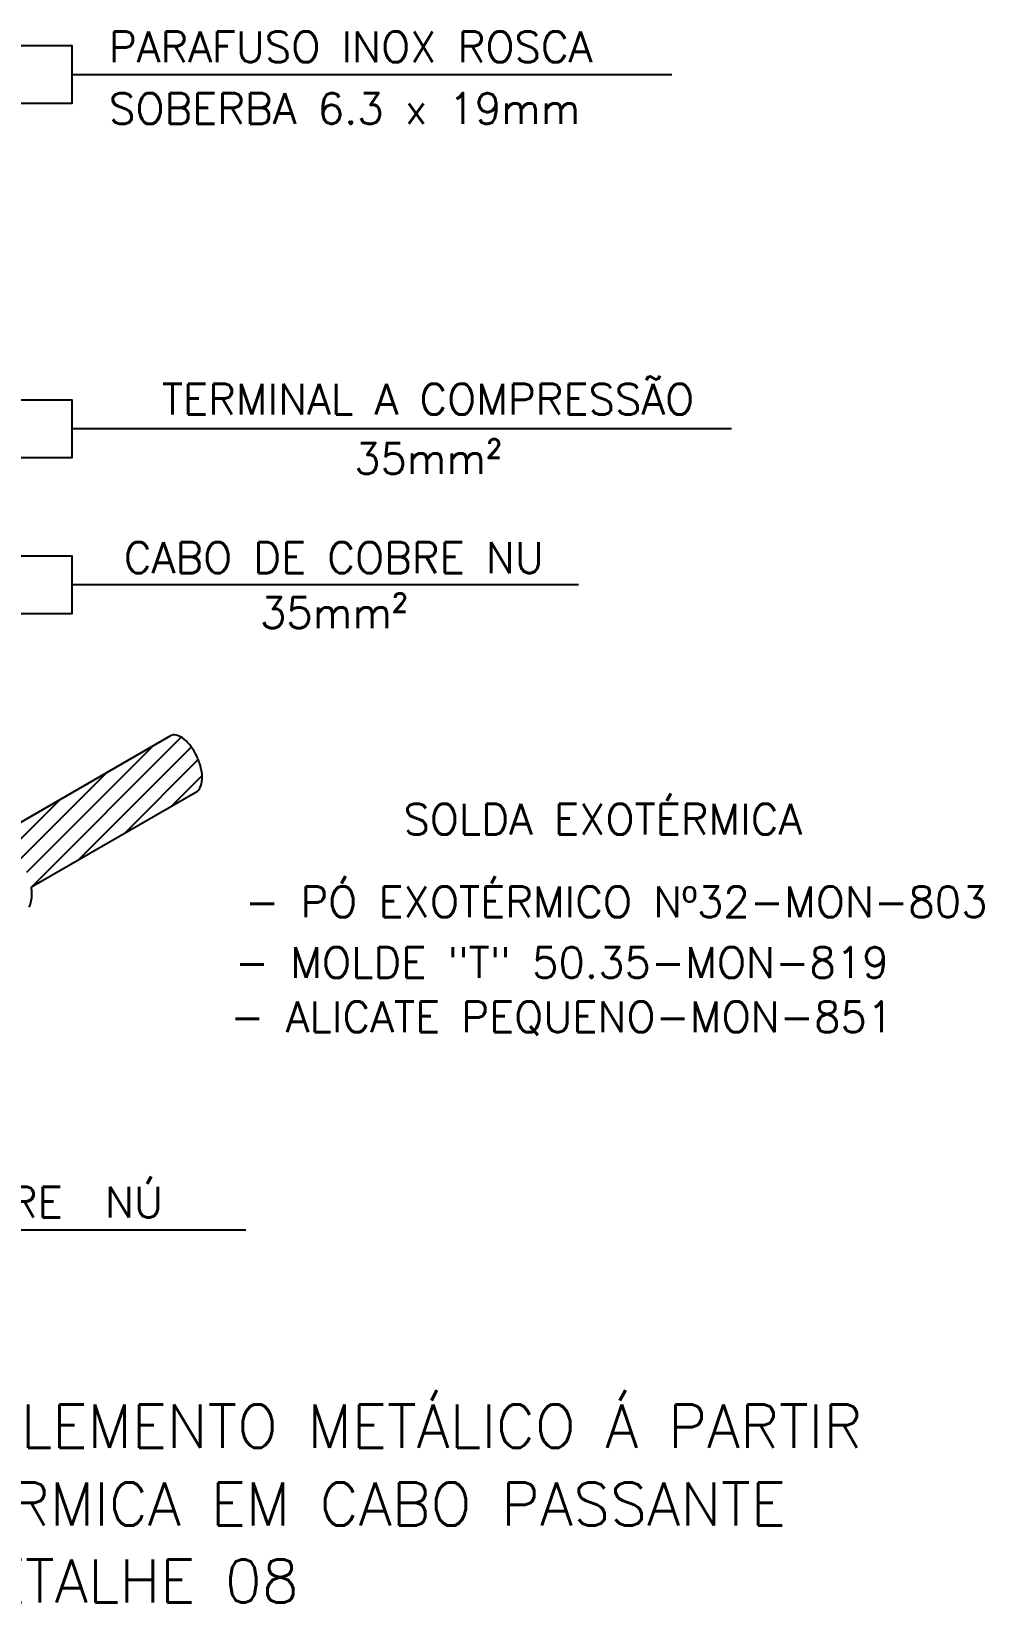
# Model space of a CAD drawing. Extents: x -1836 to 8857, y -4220 to 3051.
# Drawn here: x 8471 to 8857, y -1065 to -428 of the extents above; entities that cross this region are included whole.
import ezdxf
from ezdxf.enums import TextEntityAlignment as Align

# ---------------------------------------------------------------- set-up
doc = ezdxf.new("R2010")
doc.units = 0
doc.header["$MEASUREMENT"] = 0
doc.layers.get('0').update_dxf_attribs({"linetype": 'CONTINUOUS'})
for name, color, linetype in [('15', 1, 'CONTINUOUS'), ('25', 2, 'CONTINUOUS'), ('50', 5, 'CONTINUOUS')]:
    doc.layers.add(name, color=color, linetype=linetype)
doc.styles.add('25CL', font='ROMANS.shx', dxfattribs={"height": 2.5})
doc.styles.add('35CL', font='ROMANS.shx', dxfattribs={"height": 3.5})

# ---------------------------------------------------------------- blocks, each defined once
blk = doc.blocks.new('*X68')
at = {"color": 0}
for p, q in [((11981.51, -2706.86), (12061.23, -2627.15)), ((11984.94, -2715.81), (12078.82, -2621.93)), ((12014.22, -2698.91), (12085.13, -2627.99)), ((12043.5, -2682), (12089.5, -2636)), ((11976.81, -2699.19), (12031.95, -2644.05)), ((12072.77, -2665.1), (12091.91, -2645.96)), ((11970.76, -2692.87), (12002.67, -2660.96)), ((11963.18, -2688.07), (11973.39, -2677.86))]:
    blk.add_line(p, q, dxfattribs=at)

msp = doc.modelspace()

# ---------------------------------------------------------------- linework, layer by layer
at = {"layer": '15'}
for p, q in [((8486.97, -445.66), (8730.22, -445.66)), ((8325.92, -913.93), (8557.45, -913.93))]:
    msp.add_line(p, q, dxfattribs=at)
at = {"layer": '15', "color": 1}
for p, q in [((8754.49, -589.22), (8486.97, -589.22)), ((8692.39, -652.43), (8486.97, -652.43))]:
    msp.add_line(p, q, dxfattribs=at)
at = {"layer": '25', "color": 2}
for p, q in [((8453.75, -755.84), (8527, -713.54)), ((8470.5, -774.91), (8537.8, -736.05))]:
    msp.add_line(p, q, dxfattribs=at)
at = {"layer": '25'}
for points in [[(8368.93, -445.67, 0.414214), (8380.51, -457.26), (8486.97, -457.26), (8486.97, -434.06), (8380.51, -434.06, 0.414214), (8368.93, -445.65)], [(8378.93, -589.23, 0.414214), (8390.51, -600.82), (8486.97, -600.82), (8486.97, -577.62), (8390.51, -577.62, 0.414214), (8378.93, -589.21)], [(8378.93, -652.45, 0.414214), (8390.51, -664.03), (8486.97, -664.03), (8486.97, -640.84), (8390.51, -640.84, 0.414214), (8378.93, -652.43)], [(8470.74, -777.78, 0.036948), (8470.5, -774.91, 0.068674)], [(8469.65, -783.17, 0.09884), (8470.74, -777.78, 0.080775)]]:
    msp.add_lwpolyline(points, format="xyb", dxfattribs=at)
at = {"layer": '25', "color": 2}
msp.add_lwpolyline([(8537.8, -736.05, 0.122152), (8538.83, -734.84, 0.104151), (8539.75, -731.25, 0.064834), (8539.4, -727.26, 0.050987), (8537.8, -722.42, 0.050987), (8535.27, -718.01, 0.064834), (8532.53, -715.09, 0.104151), (8529.24, -713.38, 0.174989), (8527, -713.54, 0.174989)], format="xyb", dxfattribs=at)

# ---------------------------------------------------------------- block references
at = {"xscale": 0.6442874999993364, "yscale": 0.6442874999993364, "zscale": 0.6442874999999999}
msp.add_blockref('*X68', (749.07, 975.03), dxfattribs=at)

# ---------------------------------------------------------------- texts
at = {"layer": '25', "style": '25CL'}
for s, p in [('PARAFUSO INOX ROSCA ', (8501.97, -440.66)), ('SOBERBA 6.3 x 19mm', (8501.97, -465.66)), ('CABO DE COBRE  NÚ', (8344.98, -908.93))]:
    msp.add_text(s, height=12.5, dxfattribs=at).set_placement(p)
for s, p in [('TERMINAL A COMPRESSÃO', (8631.37, -583.48)), ('35mm²', (8631.37, -607.51)), ('CABO DE COBRE NU', (8593.19, -647.68)), ('35mm²', (8593.19, -669.98)), ('SOLDA EXOTÉRMICA', (8702.26, -753.67)), ('- PÓ EXOTÉRMICO Nº32-MON-803', (8707.71, -787.18)), ('- MOLDE "T" 50.35-MON-819', (8685.6, -811.77)), ('- ALICATE PEQUENO-MON-851', (8685.6, -833.79))]:
    msp.add_text(s, height=12.5, dxfattribs=at).set_placement(p, align=Align.CENTER)
at = {"layer": '50', "style": '35CL'}
for s, p in [('INTERLIGAÇÃO DE ELEMENTO METÁLICO Á PARTIR', (8239.71, -1002.19)), ('DE SOLDA EXOTÉRMICA EM CABO PASSANTE', (8262.71, -1033.75)), ('DETALHE 08', (8437.96, -1064.97))]:
    msp.add_text(s, height=17.5, dxfattribs=at).set_placement(p)

doc.saveas('drawing.dxf')
